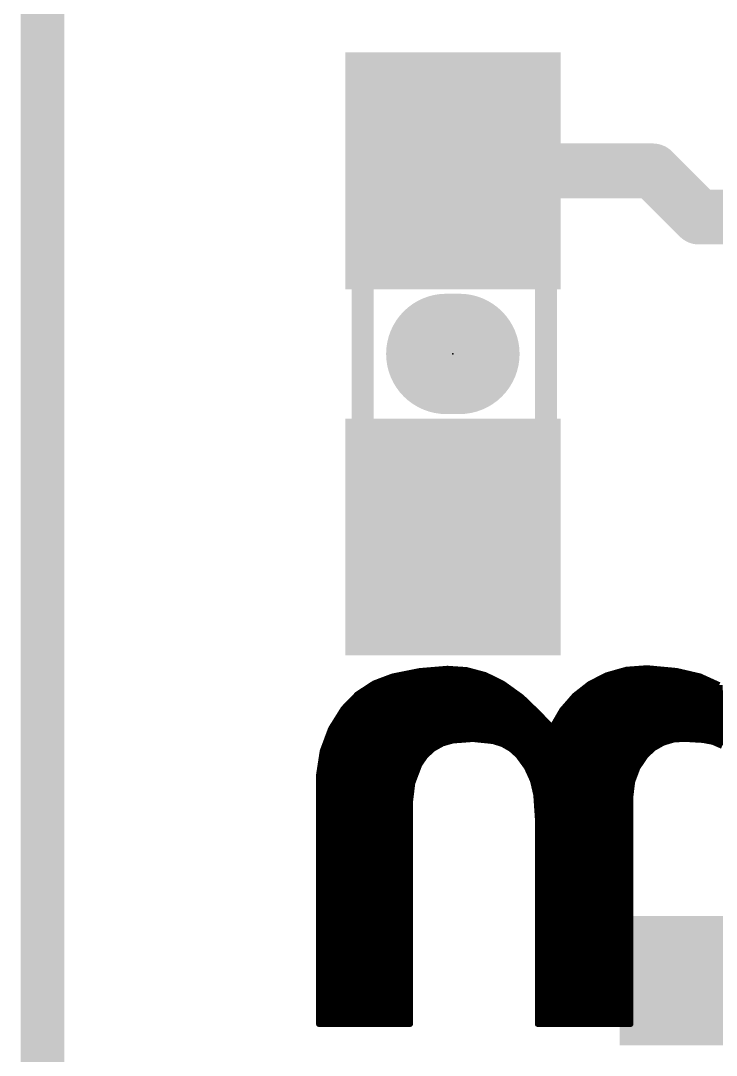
# Model space of a CAD drawing. Extents: x -57.1 to 21.7, y -10.2 to 39.5.
# Drawn here: x -0.102 to 3.128, y 17.064 to 21.867 of the extents above; entities that cross this region are included whole.
import ezdxf

# ---------------------------------------------------------------- set-up
doc = ezdxf.new("R2010")
doc.units = 0
for name, color, linetype in [('1', 12, 'CONTINUOUS'), ('16', 132, 'CONTINUOUS'), ('20', 53, 'CONTINUOUS'), ('21', 53, 'CONTINUOUS'), ('22', 53, 'CONTINUOUS'), ('23', 53, 'CONTINUOUS'), ('51', 53, 'CONTINUOUS')]:
    doc.layers.add(name, color=color, linetype=linetype)

# ---------------------------------------------------------------- blocks, each defined once
blk = doc.blocks.new('RECT')
blk.add_solid([(-0.5, -0.5), (0.5, -0.5), (-0.5, 0.5), (0.5, 0.5)])

msp = doc.modelspace()

# ---------------------------------------------------------------- linework, layer by layer
at = {"layer": '1'}
for points, const_width in [([(0, 0), (0, 39.37)], 0.2032), ([(1.905, 21.17), (2.833, 21.17)], 0.254), ([(2.833, 21.17), (3.048, 20.955)], 0.254), ([(3.048, 20.955), (4.23, 20.955)], 0.254)]:
    msp.add_lwpolyline(points, dxfattribs=dict(at, const_width=const_width))
at = {"layer": '1', "const_width": 0.127}
for points in [[(1.905, 21.2335, 1), (1.905, 21.1065)], [(2.8779, 21.2149, 1), (2.7881, 21.1251)], [(2.833, 21.1065, 1), (2.833, 21.2335)], [(3.048, 21.0185, 1), (3.048, 20.8915)], [(3.0031, 20.9101, 1), (3.0929, 20.9999)]]:
    msp.add_lwpolyline(points, format="xyb", dxfattribs=at)
at = {"layer": '16', "const_width": 0.2032}
msp.add_lwpolyline([(0, 0), (0, 39.37)], dxfattribs=at)
at = {"layer": '20', "const_width": 0.2032}
msp.add_lwpolyline([(0, 0), (0, 25.4)], dxfattribs=at)
at = {"layer": '21', "const_width": 0.5588}
msp.add_lwpolyline([(1.9355, 20.32), (1.8745, 20.32)], dxfattribs=at)
at = {"layer": '21', "const_width": 0.2794}
for points in [[(1.8745, 20.4597, 1), (1.8745, 20.1803)], [(1.9355, 20.1803, 1), (1.9355, 20.4597)]]:
    msp.add_lwpolyline(points, format="xyb", dxfattribs=at)
at = {"layer": '22', "const_width": 0.0254}
for points in [[(1.6256, 18.8239), (1.539, 18.7912)], [(1.619, 18.8214), (2.0736, 18.8214)], [(1.7516, 18.8488), (1.6256, 18.8239)], [(1.7416, 18.8468), (1.9935, 18.8468)], [(1.8796, 18.8595), (1.7516, 18.8488)], [(1.969, 18.8534), (1.8796, 18.8595)], [(2.0556, 18.8302), (1.969, 18.8534)], [(2.1361, 18.7909), (2.0556, 18.8302)], [(2.6187, 18.829), (2.5397, 18.7887)], [(2.6038, 18.8214), (3.0586, 18.8214)], [(2.711, 18.8551), (2.6187, 18.829)], [(2.6818, 18.8468), (2.9546, 18.8468)], [(2.8067, 18.862), (2.711, 18.8551)], [(2.9439, 18.8493), (2.8067, 18.862)], [(3.0531, 18.8239), (2.9439, 18.8493)], [(3.142, 18.7835), (3.0531, 18.8239)], [(1.539, 18.7912), (1.4615, 18.7405)], [(1.5075, 18.7706), (2.1644, 18.7706)], [(1.5516, 18.796), (2.1257, 18.796)], [(2.225, 18.7271), (2.1361, 18.7909)], [(2.5397, 18.7887), (2.4699, 18.734)], [(2.5166, 18.7706), (3.1581, 18.7706)], [(2.5541, 18.796), (3.1145, 18.796)], [(1.4615, 18.7405), (1.397, 18.6741)], [(1.4414, 18.7198), (2.2326, 18.7198)], [(1.4687, 18.7452), (2.1998, 18.7452)], [(2.3038, 18.6512), (2.225, 18.7271)], [(2.4699, 18.734), (2.4117, 18.6671)], [(2.4575, 18.7198), (3.2206, 18.7198)], [(2.4841, 18.7452), (3.1897, 18.7452)], [(1.397, 18.6741), (1.3382, 18.5802)], [(1.4167, 18.6944), (2.259, 18.6944)], [(2.4354, 18.6944), (3.2452, 18.6944)], [(1.3779, 18.6436), (2.311, 18.6436)], [(1.3938, 18.669), (2.2853, 18.669)], [(2.3495, 18.603), (2.3038, 18.6512)], [(2.4117, 18.6671), (2.3673, 18.5903)], [(2.3981, 18.6436), (3.2944, 18.6436)], [(2.4133, 18.669), (3.2698, 18.669)], [(1.3382, 18.5802), (1.2995, 18.4763)], [(1.3461, 18.5928), (2.3602, 18.5928)], [(1.362, 18.6182), (2.3351, 18.6182)], [(2.3586, 18.5939), (2.3495, 18.603)], [(2.3626, 18.5912), (2.3586, 18.5939)], [(2.3673, 18.5903), (2.3626, 18.5912)], [(2.3687, 18.5928), (3.749, 18.5928)], [(2.3834, 18.6182), (3.3138, 18.6182)], [(1.324, 18.542), (3.749, 18.542)], [(1.3334, 18.5674), (3.749, 18.5674)], [(1.905, 18.5242), (1.9978, 18.5312)], [(1.9978, 18.5312), (2.0904, 18.5217)], [(2.8817, 18.5141), (2.9296, 18.5285)], [(2.9296, 18.5285), (2.9794, 18.5318)], [(2.9794, 18.5318), (3.0658, 18.5268)], [(1.3051, 18.4912), (1.8227, 18.4912)], [(1.3145, 18.5166), (1.8784, 18.5166)], [(1.7779, 18.4533), (1.8144, 18.4866)], [(1.8144, 18.4866), (1.8575, 18.5107)], [(1.8575, 18.5107), (1.905, 18.5242)], [(2.0904, 18.5217), (2.1339, 18.5084)], [(2.107, 18.5166), (2.89, 18.5166)], [(2.1339, 18.5084), (2.1735, 18.486)], [(2.1642, 18.4912), (2.8415, 18.4912)], [(2.1735, 18.486), (2.2073, 18.4556)], [(2.8016, 18.4556), (2.8384, 18.4894)], [(2.8384, 18.4894), (2.8817, 18.5141)], [(3.0658, 18.5268), (3.1121, 18.5181)], [(3.1121, 18.5181), (3.1552, 18.4992)], [(3.1156, 18.5166), (3.749, 18.5166)], [(1.2995, 18.4763), (1.2827, 18.3667)], [(1.294, 18.4404), (1.7692, 18.4404)], [(1.2979, 18.4658), (1.7917, 18.4658)], [(1.7501, 18.4125), (1.7779, 18.4533)], [(2.1959, 18.4658), (2.8127, 18.4658)], [(2.2073, 18.4556), (2.2474, 18.4007)], [(2.2184, 18.4404), (2.7913, 18.4404)], [(2.7629, 18.3984), (2.8016, 18.4556)], [(1.2862, 18.3896), (1.7414, 18.3896)], [(1.2901, 18.415), (1.7518, 18.415)], [(1.7179, 18.3275), (1.7501, 18.4125)], [(2.2369, 18.415), (2.7741, 18.415)], [(2.2474, 18.4007), (2.2757, 18.339)], [(2.2525, 18.3896), (2.7596, 18.3896)], [(2.7387, 18.3337), (2.7629, 18.3984)], [(1.2827, 18.3667), (1.2827, 17.2085)], [(1.2827, 18.3642), (1.7318, 18.3642)], [(1.2827, 18.3388), (1.7221, 18.3388)], [(2.2641, 18.3642), (2.7501, 18.3642)], [(2.2757, 18.339), (2.2911, 18.2728)], [(2.2757, 18.3388), (2.7406, 18.3388)], [(1.2827, 18.3134), (1.7161, 18.3134)], [(1.2827, 18.288), (1.7131, 18.288)], [(1.7069, 18.2372), (1.7179, 18.3275)], [(2.2816, 18.3134), (2.7363, 18.3134)], [(2.2876, 18.288), (2.7332, 18.288)], [(2.7305, 18.2651), (2.7387, 18.3337)], [(1.2827, 18.2626), (1.71, 18.2626)], [(2.2911, 18.2728), (2.2987, 18.161)], [(2.2918, 18.2626), (2.7305, 18.2626)], [(2.7305, 17.2085), (2.7305, 18.2651)], [(1.2827, 18.2372), (1.7069, 18.2372)], [(1.2827, 18.2118), (1.7069, 18.2118)], [(1.7069, 17.2085), (1.7069, 18.2372)], [(2.2935, 18.2372), (2.7305, 18.2372)], [(2.2952, 18.2118), (2.7305, 18.2118)], [(1.2827, 18.1864), (1.7069, 18.1864)], [(1.2827, 18.161), (1.7069, 18.161)], [(2.297, 18.1864), (2.7305, 18.1864)], [(2.2987, 18.161), (2.2987, 17.2085)], [(2.2987, 18.161), (2.7305, 18.161)], [(1.2827, 18.1356), (1.7069, 18.1356)], [(1.2827, 18.1102), (1.7069, 18.1102)], [(2.2987, 18.1356), (2.7305, 18.1356)], [(2.2987, 18.1102), (2.7305, 18.1102)], [(1.2827, 18.0848), (1.7069, 18.0848)], [(1.2827, 18.0594), (1.7069, 18.0594)], [(2.2987, 18.0848), (2.7305, 18.0848)], [(2.2987, 18.0594), (2.7305, 18.0594)], [(1.2827, 18.034), (1.7069, 18.034)], [(1.2827, 18.0086), (1.7069, 18.0086)], [(2.2987, 18.034), (2.7305, 18.034)], [(2.2987, 18.0086), (2.7305, 18.0086)], [(1.2827, 17.9832), (1.7069, 17.9832)], [(1.2827, 17.9578), (1.7069, 17.9578)], [(2.2987, 17.9832), (2.7305, 17.9832)], [(2.2987, 17.9578), (2.7305, 17.9578)], [(1.2827, 17.9324), (1.7069, 17.9324)], [(1.2827, 17.907), (1.7069, 17.907)], [(2.2987, 17.9324), (2.7305, 17.9324)], [(2.2987, 17.907), (2.7305, 17.907)], [(1.2827, 17.8816), (1.7069, 17.8816)], [(1.2827, 17.8562), (1.7069, 17.8562)], [(2.2987, 17.8816), (2.7305, 17.8816)], [(2.2987, 17.8562), (2.7305, 17.8562)], [(1.2827, 17.8308), (1.7069, 17.8308)], [(2.2987, 17.8308), (2.7305, 17.8308)], [(1.2827, 17.8054), (1.7069, 17.8054)], [(1.2827, 17.78), (1.7069, 17.78)], [(2.2987, 17.8054), (2.7305, 17.8054)], [(2.2987, 17.78), (2.7305, 17.78)], [(1.2827, 17.7546), (1.7069, 17.7546)], [(1.2827, 17.7292), (1.7069, 17.7292)], [(2.2987, 17.7546), (2.7305, 17.7546)], [(2.2987, 17.7292), (2.7305, 17.7292)], [(1.2827, 17.7038), (1.7069, 17.7038)], [(1.2827, 17.6784), (1.7069, 17.6784)], [(2.2987, 17.7038), (2.7305, 17.7038)], [(2.2987, 17.6784), (2.7305, 17.6784)], [(1.2827, 17.653), (1.7069, 17.653)], [(1.2827, 17.6276), (1.7069, 17.6276)], [(2.2987, 17.653), (2.7305, 17.653)], [(2.2987, 17.6276), (2.7305, 17.6276)], [(1.2827, 17.6022), (1.7069, 17.6022)], [(1.2827, 17.5768), (1.7069, 17.5768)], [(2.2987, 17.6022), (2.7305, 17.6022)], [(2.2987, 17.5768), (2.7305, 17.5768)], [(1.2827, 17.5514), (1.7069, 17.5514)], [(1.2827, 17.526), (1.7069, 17.526)], [(2.2987, 17.5514), (2.7305, 17.5514)], [(2.2987, 17.526), (2.7305, 17.526)], [(1.2827, 17.5006), (1.7069, 17.5006)], [(1.2827, 17.4752), (1.7069, 17.4752)], [(2.2987, 17.5006), (2.7305, 17.5006)], [(2.2987, 17.4752), (2.7305, 17.4752)], [(1.2827, 17.4498), (1.7069, 17.4498)], [(1.2827, 17.4244), (1.7069, 17.4244)], [(2.2987, 17.4498), (2.7305, 17.4498)], [(2.2987, 17.4244), (2.7305, 17.4244)], [(1.2827, 17.399), (1.7069, 17.399)], [(2.2987, 17.399), (2.7305, 17.399)], [(1.2827, 17.3736), (1.7069, 17.3736)], [(1.2827, 17.3482), (1.7069, 17.3482)], [(2.2987, 17.3736), (2.7305, 17.3736)], [(2.2987, 17.3482), (2.7305, 17.3482)], [(1.2827, 17.3228), (1.7069, 17.3228)], [(1.2827, 17.2974), (1.7069, 17.2974)], [(2.2987, 17.3228), (2.7305, 17.3228)], [(2.2987, 17.2974), (2.7305, 17.2974)], [(1.2827, 17.272), (1.7069, 17.272)], [(1.2827, 17.2466), (1.7069, 17.2466)], [(2.2987, 17.272), (2.7305, 17.272)], [(2.2987, 17.2466), (2.7305, 17.2466)], [(1.2827, 17.2212), (1.7069, 17.2212)], [(1.2827, 17.2085), (1.7069, 17.2085)], [(2.2987, 17.2212), (2.7305, 17.2212)], [(2.2987, 17.2085), (2.7305, 17.2085)]]:
    msp.add_lwpolyline(points, dxfattribs=at)
at = {"layer": '22', "const_width": 0.0127}
for points in [[(1.619, 18.8278, 1), (1.619, 18.815)], [(1.6244, 18.8301, 1), (1.6268, 18.8177)], [(1.6278, 18.818, 1), (1.6234, 18.8298)], [(1.7416, 18.8532, 1), (1.7416, 18.8405)], [(1.7511, 18.8551, 1), (1.7521, 18.8425)], [(1.7528, 18.8426, 1), (1.7504, 18.855)], [(1.88, 18.8658, 1), (1.8792, 18.8532)], [(1.8801, 18.8532, 1), (1.8791, 18.8658)], [(1.9706, 18.8595, 1), (1.9674, 18.8472)], [(1.9686, 18.847, 1), (1.9694, 18.8597)], [(1.9935, 18.8405, 1), (1.9935, 18.8532)], [(2.0584, 18.8359, 1), (2.0528, 18.8245)], [(2.0539, 18.8241, 1), (2.0572, 18.8363)], [(2.0736, 18.815, 1), (2.0736, 18.8278)], [(2.6038, 18.8278, 1), (2.6038, 18.815)], [(2.617, 18.8351, 1), (2.6204, 18.8229)], [(2.6216, 18.8233, 1), (2.6158, 18.8347)], [(2.6818, 18.8532, 1), (2.6818, 18.8405)], [(2.7106, 18.8614, 1), (2.7115, 18.8487)], [(2.7127, 18.8489, 1), (2.7093, 18.8612)], [(2.8073, 18.8683, 1), (2.8061, 18.8557)], [(2.8072, 18.8557, 1), (2.8062, 18.8683)], [(2.9453, 18.8555, 1), (2.9425, 18.8431)], [(2.9433, 18.843, 1), (2.9445, 18.8556)], [(2.9546, 18.8405, 1), (2.9546, 18.8532)], [(3.0557, 18.8297, 1), (3.0505, 18.8181)], [(3.0517, 18.8177, 1), (3.0545, 18.8301)], [(3.0586, 18.815, 1), (3.0586, 18.8278)], [(1.5075, 18.777, 1), (1.5075, 18.7643)], [(1.5367, 18.7972, 1), (1.5412, 18.7853)], [(1.5424, 18.7859, 1), (1.5355, 18.7966)], [(1.5516, 18.8024, 1), (1.5516, 18.7896)], [(2.1257, 18.7896, 1), (2.1257, 18.8024)], [(2.1398, 18.7961, 1), (2.1324, 18.7857)], [(2.1333, 18.7852, 1), (2.1389, 18.7966)], [(2.1644, 18.7643, 1), (2.1644, 18.777)], [(2.5166, 18.777, 1), (2.5166, 18.7643)], [(2.5368, 18.7943, 1), (2.5426, 18.783)], [(2.5436, 18.7837, 1), (2.5358, 18.7937)], [(2.5541, 18.8024, 1), (2.5541, 18.7896)], [(3.1145, 18.7896, 1), (3.1145, 18.8024)], [(1.4414, 18.7262, 1), (1.4414, 18.7134)], [(1.458, 18.7458, 1), (1.465, 18.7352)], [(1.4661, 18.7361, 1), (1.457, 18.7449)], [(1.4687, 18.7516, 1), (1.4687, 18.7388)], [(2.1998, 18.7388, 1), (2.1998, 18.7516)], [(2.2294, 18.7317, 1), (2.2206, 18.7225)], [(2.2213, 18.7219, 1), (2.2287, 18.7323)], [(2.2326, 18.7134, 1), (2.2326, 18.7262)], [(2.4575, 18.7262, 1), (2.4575, 18.7134)], [(2.4659, 18.739, 1), (2.4738, 18.729)], [(2.4746, 18.7299, 1), (2.4651, 18.7382)], [(2.4841, 18.7516, 1), (2.4841, 18.7388)], [(1.3924, 18.6785, 1), (1.4016, 18.6697)], [(1.4024, 18.6707, 1), (1.3916, 18.6775)], [(1.4167, 18.7008, 1), (1.4167, 18.6881)], [(2.259, 18.6881, 1), (2.259, 18.7008)], [(2.4354, 18.7008, 1), (2.4354, 18.6881)], [(1.3779, 18.65, 1), (1.3779, 18.6372)], [(1.3938, 18.6754, 1), (1.3938, 18.6626)], [(2.2853, 18.6626, 1), (2.2853, 18.6754)], [(2.3084, 18.6556, 1), (2.2992, 18.6468)], [(2.2994, 18.6466, 1), (2.3082, 18.6558)], [(2.311, 18.6372, 1), (2.311, 18.65)], [(2.3981, 18.65, 1), (2.3981, 18.6372)], [(2.4069, 18.6713, 1), (2.4165, 18.6629)], [(2.4172, 18.6639, 1), (2.4062, 18.6703)], [(2.4133, 18.6754, 1), (2.4133, 18.6626)], [(1.3328, 18.5835, 1), (1.3435, 18.5768)], [(1.3441, 18.5779, 1), (1.3322, 18.5824)], [(1.3461, 18.5992, 1), (1.3461, 18.5864)], [(1.362, 18.6246, 1), (1.362, 18.6119)], [(2.3351, 18.6119, 1), (2.3351, 18.6246)], [(2.354, 18.6075, 1), (2.345, 18.5985)], [(2.3449, 18.5986, 1), (2.3541, 18.6074)], [(2.3621, 18.5992, 1), (2.3551, 18.5886)], [(2.3541, 18.5894, 1), (2.3631, 18.5984)], [(2.3638, 18.5975, 1), (2.3614, 18.585)], [(2.359, 18.586, 1), (2.3661, 18.5965)], [(2.3602, 18.5864, 1), (2.3602, 18.5992)], [(2.3618, 18.5935, 1), (2.3728, 18.5871)], [(2.3687, 18.5992, 1), (2.3687, 18.5864)], [(2.3661, 18.5841, 1), (2.3685, 18.5965)], [(2.3834, 18.6246, 1), (2.3834, 18.6119)], [(1.324, 18.5484, 1), (1.324, 18.5357)], [(1.3334, 18.5738, 1), (1.3334, 18.561)], [(1.9985, 18.5375, 1), (1.9972, 18.5248)], [(1.9983, 18.5248, 1), (1.9973, 18.5375)], [(2.9292, 18.5348, 1), (2.93, 18.5222)], [(2.9314, 18.5224, 1), (2.9277, 18.5346)], [(2.9798, 18.5381, 1), (2.979, 18.5255)], [(2.9798, 18.5255, 1), (2.979, 18.5381)], [(1.3051, 18.4976, 1), (1.3051, 18.4848)], [(1.3145, 18.523, 1), (1.3145, 18.5102)], [(1.8113, 18.4921, 1), (1.8175, 18.481)], [(1.8187, 18.4819, 1), (1.8101, 18.4913)], [(1.8227, 18.4848, 1), (1.8227, 18.4976)], [(1.8558, 18.5168, 1), (1.8593, 18.5045)], [(1.8606, 18.5051, 1), (1.8544, 18.5162)], [(1.8784, 18.5102, 1), (1.8784, 18.523)], [(1.9045, 18.5305, 1), (1.9055, 18.5179)], [(1.9067, 18.5181, 1), (1.9033, 18.5303)], [(2.0923, 18.5278, 1), (2.0885, 18.5156)], [(2.0898, 18.5154, 1), (2.091, 18.528)], [(2.107, 18.523, 1), (2.107, 18.5102)], [(2.137, 18.5139, 1), (2.1308, 18.5028)], [(2.132, 18.5023, 1), (2.1357, 18.5144)], [(2.1642, 18.4976, 1), (2.1642, 18.4848)], [(2.1777, 18.4907, 1), (2.1692, 18.4813)], [(2.1703, 18.4805, 1), (2.1766, 18.4915)], [(2.8352, 18.4949, 1), (2.8415, 18.4839)], [(2.8427, 18.4847, 1), (2.8341, 18.4941)], [(2.8415, 18.4848, 1), (2.8415, 18.4976)], [(2.8799, 18.5202, 1), (2.8836, 18.508)], [(2.8849, 18.5086, 1), (2.8786, 18.5196)], [(2.89, 18.5102, 1), (2.89, 18.523)], [(3.067, 18.533, 1), (3.0646, 18.5206)], [(3.0654, 18.5205, 1), (3.0662, 18.5331)], [(3.1146, 18.524, 1), (3.1095, 18.5123)], [(3.1156, 18.523, 1), (3.1156, 18.5102)], [(3.1109, 18.5119, 1), (3.1132, 18.5244)], [(1.294, 18.4468, 1), (1.294, 18.434)], [(1.2979, 18.4722, 1), (1.2979, 18.4595)], [(1.2936, 18.4785, 1), (1.3055, 18.474)], [(1.3058, 18.4753, 1), (1.2933, 18.4772)], [(1.7692, 18.434, 1), (1.7692, 18.4468)], [(1.7737, 18.458, 1), (1.7822, 18.4486)], [(1.7832, 18.4497, 1), (1.7727, 18.4569)], [(1.7917, 18.4595, 1), (1.7917, 18.4722)], [(2.1959, 18.4722, 1), (2.1959, 18.4595)], [(2.2124, 18.4593, 1), (2.2022, 18.4519)], [(2.2031, 18.4509, 1), (2.2115, 18.4603)], [(2.2184, 18.4468, 1), (2.2184, 18.434)], [(2.7913, 18.434, 1), (2.7913, 18.4468)], [(2.7973, 18.4603, 1), (2.8059, 18.4509)], [(2.8069, 18.452, 1), (2.7963, 18.4592)], [(2.8127, 18.4595, 1), (2.8127, 18.4722)], [(1.2862, 18.396, 1), (1.2862, 18.3833)], [(1.2901, 18.4214, 1), (1.2901, 18.4086)], [(1.7414, 18.3833, 1), (1.7414, 18.396)], [(1.7449, 18.4161, 1), (1.7553, 18.4089)], [(1.756, 18.4102, 1), (1.7442, 18.4148)], [(1.7518, 18.4086, 1), (1.7518, 18.4214)], [(2.2369, 18.4214, 1), (2.2369, 18.4086)], [(2.2531, 18.4034, 1), (2.2416, 18.3981)], [(2.2422, 18.397, 1), (2.2525, 18.4045)], [(2.2525, 18.396, 1), (2.2525, 18.3833)], [(2.7576, 18.402, 1), (2.7681, 18.3948)], [(2.7688, 18.3962, 1), (2.7569, 18.4006)], [(2.7596, 18.3833, 1), (2.7596, 18.396)], [(2.7741, 18.4086, 1), (2.7741, 18.4214)], [(1.2891, 18.3667, 1), (1.2763, 18.3667)], [(1.2827, 18.3706, 1), (1.2827, 18.3578)], [(1.2764, 18.3677, 1), (1.289, 18.3657)], [(1.2827, 18.3452, 1), (1.2827, 18.3325)], [(1.7221, 18.3325, 1), (1.7221, 18.3452)], [(1.7318, 18.3578, 1), (1.7318, 18.3706)], [(2.2641, 18.3706, 1), (2.2641, 18.3578)], [(2.2819, 18.3404, 1), (2.2695, 18.3375)], [(2.2757, 18.3452, 1), (2.2757, 18.3325)], [(2.2699, 18.3363, 1), (2.2814, 18.3416)], [(2.7406, 18.3325, 1), (2.7406, 18.3452)], [(2.7501, 18.3578, 1), (2.7501, 18.3706)], [(1.2827, 18.3198, 1), (1.2827, 18.3071)], [(1.2827, 18.2944, 1), (1.2827, 18.2816)], [(1.7242, 18.3267, 1), (1.7115, 18.3282)], [(1.7119, 18.3297, 1), (1.7238, 18.3252)], [(1.7131, 18.2816, 1), (1.7131, 18.2944)], [(1.7161, 18.3071, 1), (1.7161, 18.3198)], [(2.2816, 18.3198, 1), (2.2816, 18.3071)], [(2.2876, 18.2944, 1), (2.2876, 18.2816)], [(2.745, 18.3329, 1), (2.7324, 18.3344)], [(2.7328, 18.3359, 1), (2.7447, 18.3315)], [(2.7332, 18.2816, 1), (2.7332, 18.2944)], [(2.7363, 18.3071, 1), (2.7363, 18.3198)], [(1.2827, 18.269, 1), (1.2827, 18.2563)], [(1.71, 18.2563, 1), (1.71, 18.269)], [(2.2974, 18.2732, 1), (2.2848, 18.2724)], [(2.2849, 18.2714, 1), (2.2973, 18.2742)], [(2.2918, 18.269, 1), (2.2918, 18.2563)], [(2.7242, 18.2659, 1), (2.7368, 18.2643)], [(2.7369, 18.2651, 1), (2.7242, 18.2651)], [(2.7305, 18.2563, 1), (2.7305, 18.269)], [(1.2827, 18.2436, 1), (1.2827, 18.2309)], [(1.2827, 18.2182, 1), (1.2827, 18.2054)], [(1.7133, 18.2372, 1), (1.7006, 18.2372)], [(1.7006, 18.238, 1), (1.7132, 18.2364)], [(1.7069, 18.2309, 1), (1.7069, 18.2436)], [(1.7069, 18.2054, 1), (1.7069, 18.2182)], [(2.2935, 18.2436, 1), (2.2935, 18.2309)], [(2.2952, 18.2182, 1), (2.2952, 18.2054)], [(2.7305, 18.2309, 1), (2.7305, 18.2436)], [(2.7305, 18.2054, 1), (2.7305, 18.2182)], [(1.2827, 18.1928, 1), (1.2827, 18.1801)], [(1.2827, 18.1674, 1), (1.2827, 18.1547)], [(1.7069, 18.1801, 1), (1.7069, 18.1928)], [(1.7069, 18.1547, 1), (1.7069, 18.1674)], [(2.297, 18.1928, 1), (2.297, 18.1801)], [(2.2987, 18.1674, 1), (2.2987, 18.1547)], [(2.3051, 18.161, 1), (2.2924, 18.161)], [(2.2924, 18.1606, 1), (2.305, 18.1614)], [(2.7305, 18.1801, 1), (2.7305, 18.1928)], [(2.7305, 18.1547, 1), (2.7305, 18.1674)], [(1.2827, 18.142, 1), (1.2827, 18.1292)], [(1.2827, 18.1166, 1), (1.2827, 18.1039)], [(1.7069, 18.1292, 1), (1.7069, 18.142)], [(1.7069, 18.1039, 1), (1.7069, 18.1166)], [(2.2987, 18.142, 1), (2.2987, 18.1292)], [(2.2987, 18.1166, 1), (2.2987, 18.1039)], [(2.7305, 18.1292, 1), (2.7305, 18.142)], [(2.7305, 18.1039, 1), (2.7305, 18.1166)], [(1.2827, 18.0912, 1), (1.2827, 18.0785)], [(1.2827, 18.0658, 1), (1.2827, 18.053)], [(1.7069, 18.0785, 1), (1.7069, 18.0912)], [(1.7069, 18.053, 1), (1.7069, 18.0658)], [(2.2987, 18.0912, 1), (2.2987, 18.0785)], [(2.2987, 18.0658, 1), (2.2987, 18.053)], [(2.7305, 18.0785, 1), (2.7305, 18.0912)], [(2.7305, 18.053, 1), (2.7305, 18.0658)], [(1.2827, 18.0404, 1), (1.2827, 18.0277)], [(1.2827, 18.015, 1), (1.2827, 18.0023)], [(1.7069, 18.0277, 1), (1.7069, 18.0404)], [(1.7069, 18.0023, 1), (1.7069, 18.015)], [(2.2987, 18.0404, 1), (2.2987, 18.0277)], [(2.2987, 18.015, 1), (2.2987, 18.0023)], [(2.7305, 18.0277, 1), (2.7305, 18.0404)], [(2.7305, 18.0023, 1), (2.7305, 18.015)], [(1.2827, 17.9896, 1), (1.2827, 17.9768)], [(1.2827, 17.9642, 1), (1.2827, 17.9515)], [(1.7069, 17.9768, 1), (1.7069, 17.9896)], [(1.7069, 17.9515, 1), (1.7069, 17.9642)], [(2.2987, 17.9896, 1), (2.2987, 17.9768)], [(2.2987, 17.9642, 1), (2.2987, 17.9515)], [(2.7305, 17.9768, 1), (2.7305, 17.9896)], [(2.7305, 17.9515, 1), (2.7305, 17.9642)], [(1.2827, 17.9388, 1), (1.2827, 17.9261)], [(1.2827, 17.9134, 1), (1.2827, 17.9006)], [(1.7069, 17.9261, 1), (1.7069, 17.9388)], [(1.7069, 17.9006, 1), (1.7069, 17.9134)], [(2.2987, 17.9388, 1), (2.2987, 17.9261)], [(2.2987, 17.9134, 1), (2.2987, 17.9006)], [(2.7305, 17.9261, 1), (2.7305, 17.9388)], [(2.7305, 17.9006, 1), (2.7305, 17.9134)], [(1.2827, 17.8626, 1), (1.2827, 17.8498)], [(1.2827, 17.888, 1), (1.2827, 17.8753)], [(1.7069, 17.8753, 1), (1.7069, 17.888)], [(1.7069, 17.8498, 1), (1.7069, 17.8626)], [(2.2987, 17.8626, 1), (2.2987, 17.8498)], [(2.2987, 17.888, 1), (2.2987, 17.8753)], [(2.7305, 17.8753, 1), (2.7305, 17.888)], [(2.7305, 17.8498, 1), (2.7305, 17.8626)], [(1.2827, 17.8372, 1), (1.2827, 17.8244)], [(1.7069, 17.8244, 1), (1.7069, 17.8372)], [(2.2987, 17.8372, 1), (2.2987, 17.8244)], [(2.7305, 17.8244, 1), (2.7305, 17.8372)], [(1.2827, 17.7864, 1), (1.2827, 17.7736)], [(1.2827, 17.8118, 1), (1.2827, 17.7991)], [(1.7069, 17.7991, 1), (1.7069, 17.8118)], [(1.7069, 17.7736, 1), (1.7069, 17.7864)], [(2.2987, 17.7864, 1), (2.2987, 17.7736)], [(2.2987, 17.8118, 1), (2.2987, 17.7991)], [(2.7305, 17.7991, 1), (2.7305, 17.8118)], [(2.7305, 17.7736, 1), (2.7305, 17.7864)], [(1.2827, 17.761, 1), (1.2827, 17.7482)], [(1.2827, 17.7356, 1), (1.2827, 17.7229)], [(1.7069, 17.7482, 1), (1.7069, 17.761)], [(1.7069, 17.7229, 1), (1.7069, 17.7356)], [(2.2987, 17.761, 1), (2.2987, 17.7482)], [(2.2987, 17.7356, 1), (2.2987, 17.7229)], [(2.7305, 17.7482, 1), (2.7305, 17.761)], [(2.7305, 17.7229, 1), (2.7305, 17.7356)], [(1.2827, 17.7102, 1), (1.2827, 17.6974)], [(1.2827, 17.6848, 1), (1.2827, 17.672)], [(1.7069, 17.6974, 1), (1.7069, 17.7102)], [(1.7069, 17.672, 1), (1.7069, 17.6848)], [(2.2987, 17.7102, 1), (2.2987, 17.6974)], [(2.2987, 17.6848, 1), (2.2987, 17.672)], [(2.7305, 17.6974, 1), (2.7305, 17.7102)], [(2.7305, 17.672, 1), (2.7305, 17.6848)], [(1.2827, 17.6594, 1), (1.2827, 17.6467)], [(1.2827, 17.634, 1), (1.2827, 17.6212)], [(1.7069, 17.6467, 1), (1.7069, 17.6594)], [(1.7069, 17.6212, 1), (1.7069, 17.634)], [(2.2987, 17.6594, 1), (2.2987, 17.6467)], [(2.2987, 17.634, 1), (2.2987, 17.6212)], [(2.7305, 17.6467, 1), (2.7305, 17.6594)], [(2.7305, 17.6212, 1), (2.7305, 17.634)], [(1.2827, 17.6086, 1), (1.2827, 17.5958)], [(1.2827, 17.5832, 1), (1.2827, 17.5705)], [(1.7069, 17.5958, 1), (1.7069, 17.6086)], [(1.7069, 17.5705, 1), (1.7069, 17.5832)], [(2.2987, 17.6086, 1), (2.2987, 17.5958)], [(2.2987, 17.5832, 1), (2.2987, 17.5705)], [(2.7305, 17.5958, 1), (2.7305, 17.6086)], [(2.7305, 17.5705, 1), (2.7305, 17.5832)], [(1.2827, 17.5578, 1), (1.2827, 17.545)], [(1.2827, 17.5324, 1), (1.2827, 17.5196)], [(1.7069, 17.545, 1), (1.7069, 17.5578)], [(1.7069, 17.5196, 1), (1.7069, 17.5324)], [(2.2987, 17.5578, 1), (2.2987, 17.545)], [(2.2987, 17.5324, 1), (2.2987, 17.5196)], [(2.7305, 17.545, 1), (2.7305, 17.5578)], [(2.7305, 17.5196, 1), (2.7305, 17.5324)], [(1.2827, 17.507, 1), (1.2827, 17.4943)], [(1.2827, 17.4816, 1), (1.2827, 17.4688)], [(1.7069, 17.4943, 1), (1.7069, 17.507)], [(1.7069, 17.4688, 1), (1.7069, 17.4816)], [(2.2987, 17.507, 1), (2.2987, 17.4943)], [(2.2987, 17.4816, 1), (2.2987, 17.4688)], [(2.7305, 17.4943, 1), (2.7305, 17.507)], [(2.7305, 17.4688, 1), (2.7305, 17.4816)], [(1.2827, 17.4562, 1), (1.2827, 17.4434)], [(1.2827, 17.4308, 1), (1.2827, 17.4181)], [(1.7069, 17.4434, 1), (1.7069, 17.4562)], [(1.7069, 17.4181, 1), (1.7069, 17.4308)], [(2.2987, 17.4562, 1), (2.2987, 17.4434)], [(2.2987, 17.4308, 1), (2.2987, 17.4181)], [(2.7305, 17.4434, 1), (2.7305, 17.4562)], [(2.7305, 17.4181, 1), (2.7305, 17.4308)], [(1.2827, 17.4054, 1), (1.2827, 17.3926)], [(1.7069, 17.3926, 1), (1.7069, 17.4054)], [(2.2987, 17.4054, 1), (2.2987, 17.3926)], [(2.7305, 17.3926, 1), (2.7305, 17.4054)], [(1.2827, 17.38, 1), (1.2827, 17.3672)], [(1.2827, 17.3546, 1), (1.2827, 17.3419)], [(1.7069, 17.3672, 1), (1.7069, 17.38)], [(1.7069, 17.3419, 1), (1.7069, 17.3546)], [(2.2987, 17.38, 1), (2.2987, 17.3672)], [(2.2987, 17.3546, 1), (2.2987, 17.3419)], [(2.7305, 17.3672, 1), (2.7305, 17.38)], [(2.7305, 17.3419, 1), (2.7305, 17.3546)], [(1.2827, 17.3292, 1), (1.2827, 17.3164)], [(1.2827, 17.3038, 1), (1.2827, 17.291)], [(1.7069, 17.3164, 1), (1.7069, 17.3292)], [(1.7069, 17.291, 1), (1.7069, 17.3038)], [(2.2987, 17.3292, 1), (2.2987, 17.3164)], [(2.2987, 17.3038, 1), (2.2987, 17.291)], [(2.7305, 17.3164, 1), (2.7305, 17.3292)], [(2.7305, 17.291, 1), (2.7305, 17.3038)], [(1.2827, 17.2784, 1), (1.2827, 17.2657)], [(1.2827, 17.253, 1), (1.2827, 17.2402)], [(1.7069, 17.2657, 1), (1.7069, 17.2784)], [(1.7069, 17.2402, 1), (1.7069, 17.253)], [(2.2987, 17.2784, 1), (2.2987, 17.2657)], [(2.2987, 17.253, 1), (2.2987, 17.2402)], [(2.7305, 17.2657, 1), (2.7305, 17.2784)], [(2.7305, 17.2402, 1), (2.7305, 17.253)], [(1.2763, 17.2085, 1), (1.2891, 17.2085)], [(1.2827, 17.2276, 1), (1.2827, 17.2148)], [(1.2827, 17.2149, 1), (1.2827, 17.2021)], [(1.7006, 17.2085, 1), (1.7133, 17.2085)], [(1.7069, 17.2148, 1), (1.7069, 17.2276)], [(1.7069, 17.2021, 1), (1.7069, 17.2149)], [(2.2987, 17.2276, 1), (2.2987, 17.2148)], [(2.2987, 17.2149, 1), (2.2987, 17.2021)], [(2.2924, 17.2085, 1), (2.3051, 17.2085)], [(2.7242, 17.2085, 1), (2.7369, 17.2085)], [(2.7305, 17.2148, 1), (2.7305, 17.2276)], [(2.7305, 17.2021, 1), (2.7305, 17.2149)]]:
    msp.add_lwpolyline(points, format="xyb", dxfattribs=at)
at = {"layer": '23'}
msp.add_point((1.905, 20.32), dxfattribs=at)
at = {"layer": '51', "const_width": 0.1016}
for points in [[(1.486, 20.676), (1.486, 19.964)], [(2.337, 20.676), (2.337, 19.964)]]:
    msp.add_lwpolyline(points, dxfattribs=at)
at = {"layer": '51', "const_width": 0.0508}
for points in [[(1.5114, 20.676, 1), (1.4606, 20.676)], [(2.3624, 20.676, 1), (2.3116, 20.676)], [(1.4606, 19.964, 1), (1.5114, 19.964)], [(2.3116, 19.964, 1), (2.3624, 19.964)]]:
    msp.add_lwpolyline(points, format="xyb", dxfattribs=at)

# ---------------------------------------------------------------- block references
at = {"layer": '1', "xscale": 1.1, "rotation": 270}
for p in [(1.905, 21.17), (1.905, 19.47)]:
    msp.add_blockref('RECT', p, dxfattribs=at)
at = {"layer": '1', "xscale": 1.2, "yscale": 0.6}
msp.add_blockref('RECT', (3.28, 17.41), dxfattribs=at)
at = {"layer": '51', "xscale": 0.5001, "yscale": 0.95, "rotation": 270}
for p in [(1.9101, 20.9082), (1.9101, 19.7398)]:
    msp.add_blockref('RECT', p, dxfattribs=at)

doc.saveas('drawing.dxf')
